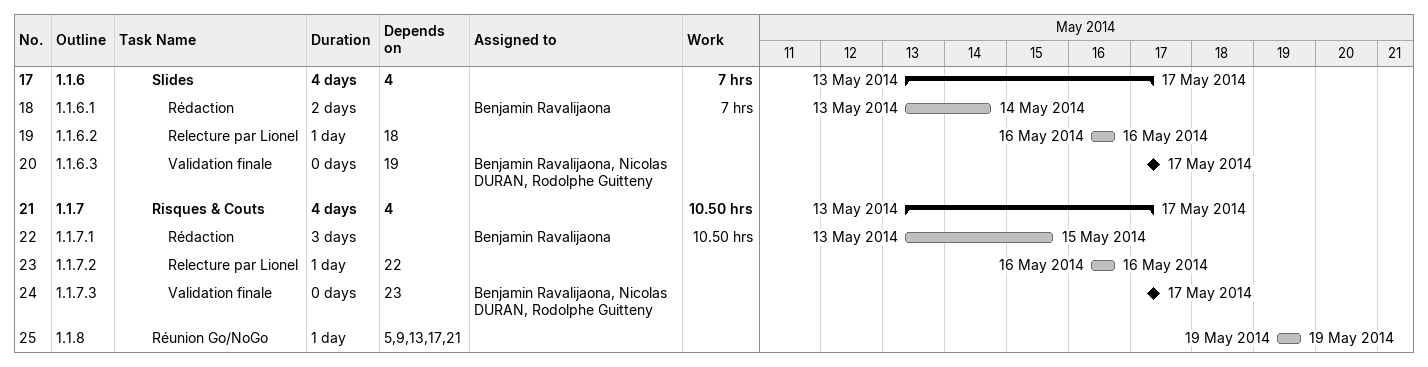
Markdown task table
| ID | WBS | Task | Duration | Start | Finish | Predecessors | Resources | Work (h) |
|---|---|---|---|---|---|---|---|---|
| 17 | 1.1.6 | **Slides** | 4d | 2014-05-13 | 2014-05-17 | 4 |  | 7 |
| 18 | 1.1.6.1 | Rédaction | 2d | 2014-05-13 | 2014-05-14 |  | Benjamin Ravalijaona | 7 |
| 19 | 1.1.6.2 | Relecture par Lionel | 1d | 2014-05-16 | 2014-05-16 | 18 |  |  |
| 20 | 1.1.6.3 | Validation finale | 0d | 2014-05-17 | 2014-05-17 | 19 | Benjamin Ravalijaona, Nicolas DURAN, Rodolphe Guitteny |  |
| 21 | 1.1.7 | **Risques & Couts** | 4d | 2014-05-13 | 2014-05-17 | 4 |  | 10.50 |
| 22 | 1.1.7.1 | Rédaction | 3d | 2014-05-13 | 2014-05-15 |  | Benjamin Ravalijaona | 10.50 |
| 23 | 1.1.7.2 | Relecture par Lionel | 1d | 2014-05-16 | 2014-05-16 | 22 |  |  |
| 24 | 1.1.7.3 | Validation finale | 0d | 2014-05-17 | 2014-05-17 | 23 | Benjamin Ravalijaona, Nicolas DURAN, Rodolphe Guitteny |  |
| 25 | 1.1.8 | Réunion Go/NoGo | 1d | 2014-05-19 | 2014-05-19 | 5, 9, 13, 17, 21 |  |  |
